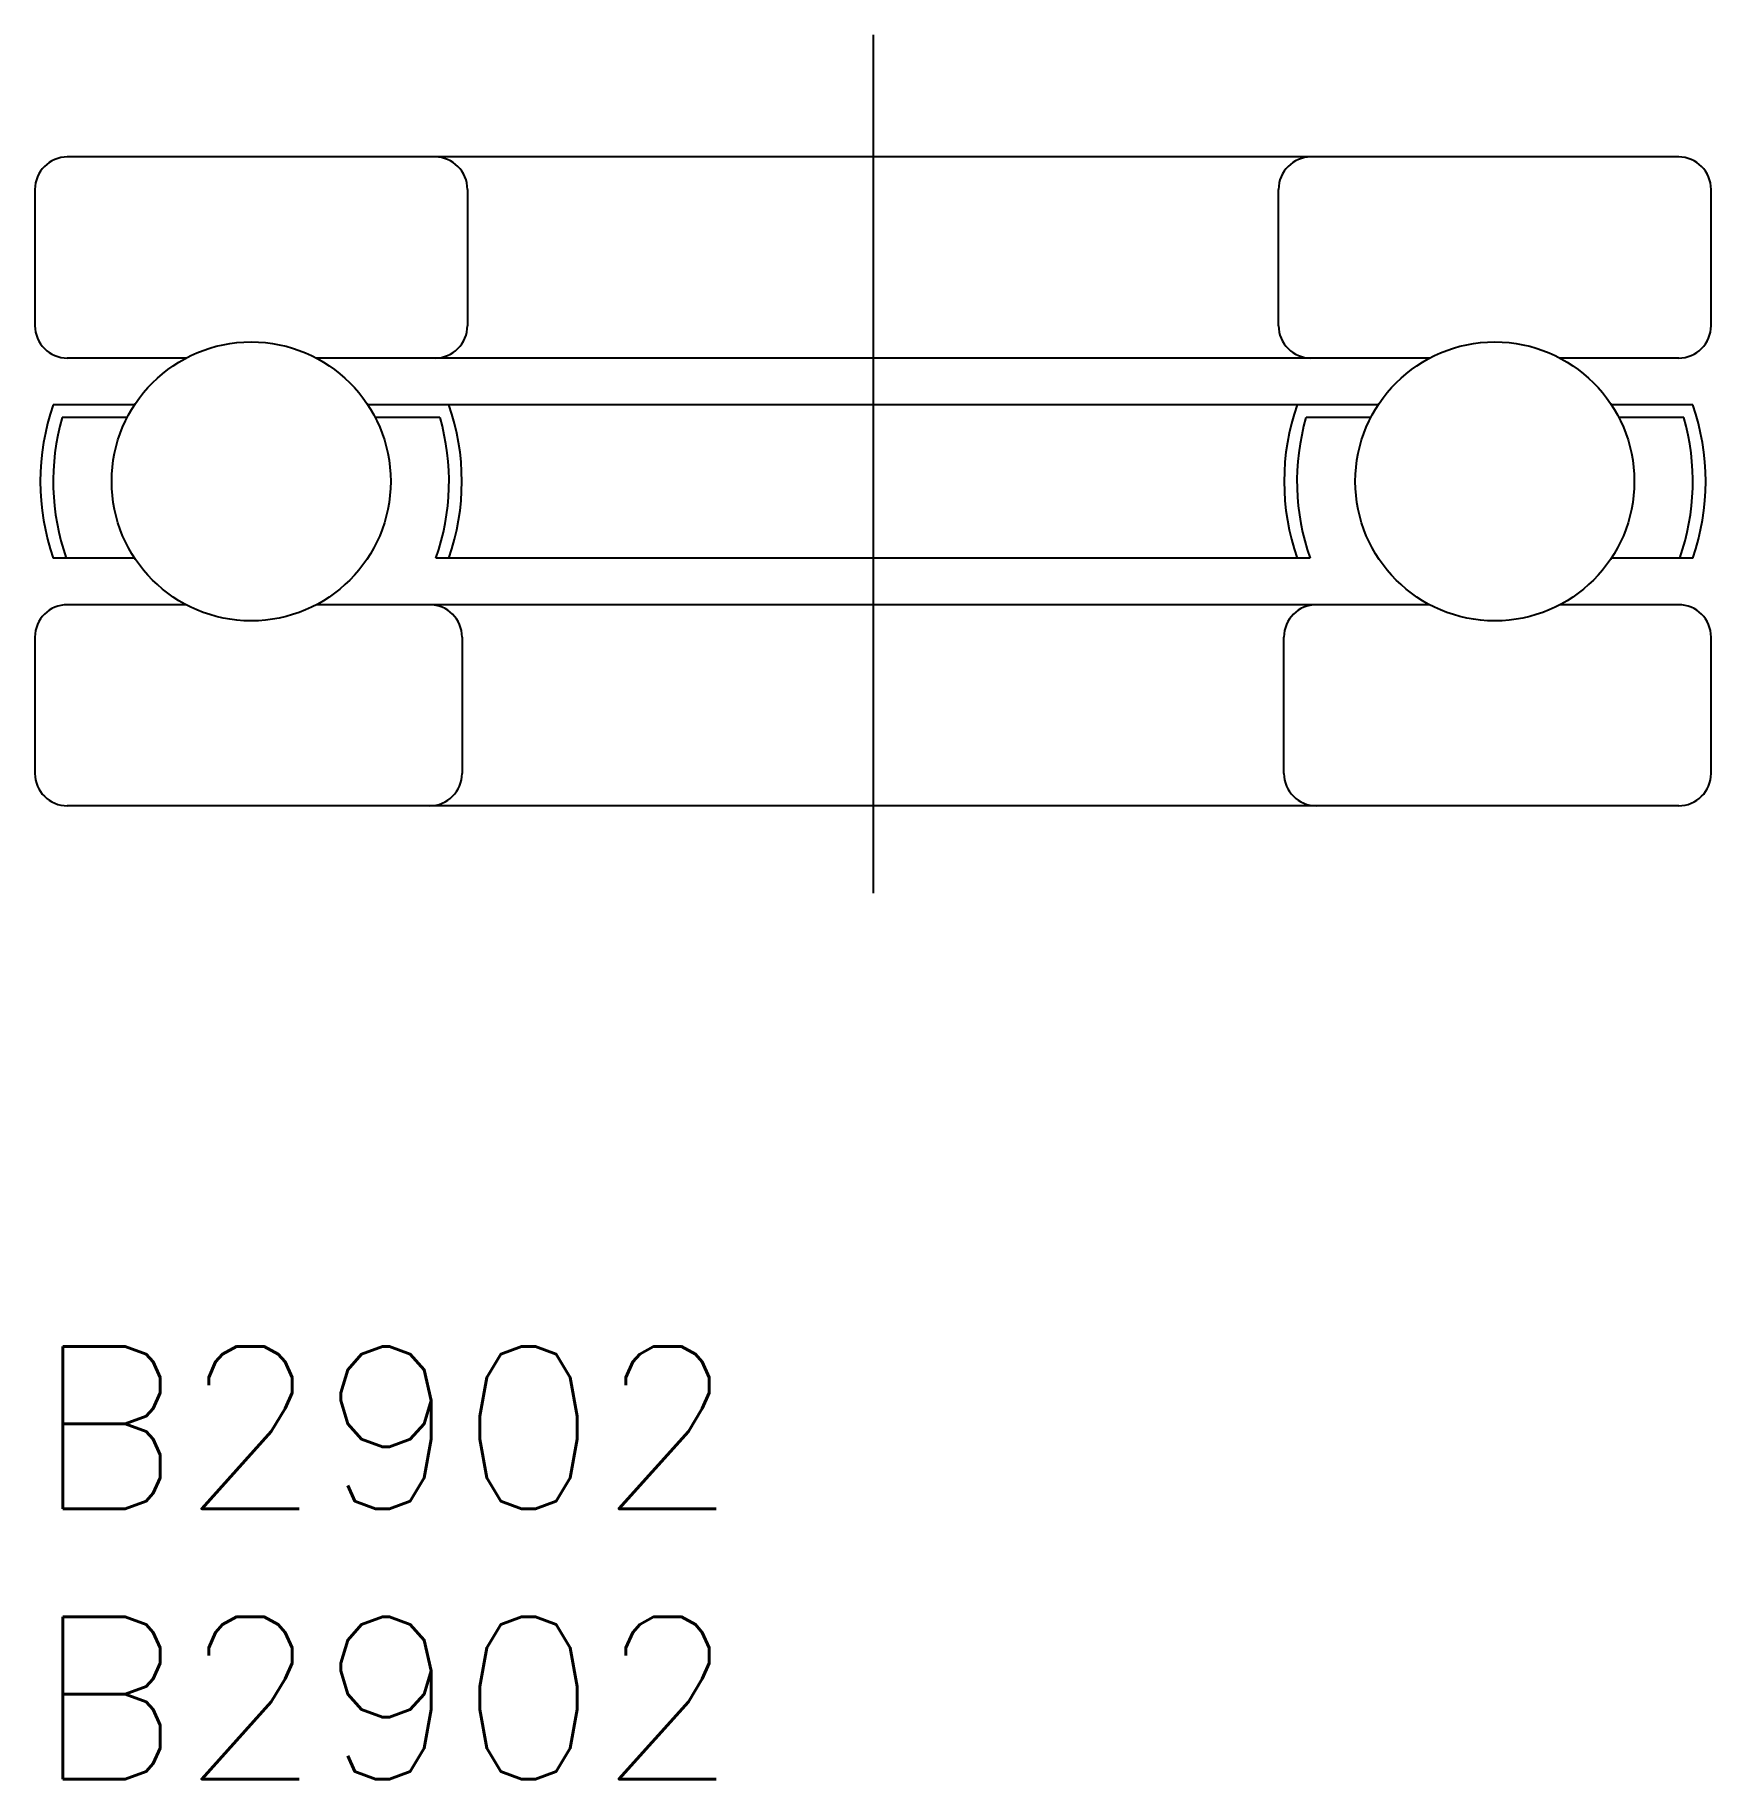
# Model space of a CAD drawing. Extents: x 0 to 31, y -8 to 24.3.
import ezdxf

# ---------------------------------------------------------------- set-up
doc = ezdxf.new("R2010")
doc.units = 0
doc.header["$LTSCALE"] = 0.5
doc.linetypes.add('CENTER', pattern=[50.8, 31.75, -6.35, 6.35, -6.35])
for name, color, linetype in [('MSM_CENTER', 1, 'CENTER'), ('MSM_CONTINUOUS', 7, 'CONTINUOUS'), ('MSM_PART_NUMBER', 7, 'CONTINUOUS')]:
    doc.layers.add(name, color=color, linetype=linetype)
doc.styles.get("Standard").update_dxf_attribs({"font": 'txt.shx', "height": 3, "bigfont": 'bigfont.shx'})

msp = doc.modelspace()

# ---------------------------------------------------------------- linework, layer by layer
at = {"layer": 'MSM_CENTER'}
msp.add_line((15.5, 24.258), (15.5, 7.601), dxfattribs=at)
at = {"layer": 'MSM_CONTINUOUS'}
for p, q in [((30.4, 22), (0.6, 22)), ((0, 21.4), (0, 18.88)), ((8, 21.4), (8, 18.88)), ((23, 18.88), (23, 21.4)), ((31, 18.88), (31, 21.4)), ((2.793, 18.28), (0.6, 18.28)), ((25.793, 18.28), (5.207, 18.28)), ((30.4, 18.28), (28.207, 18.28)), ((1.845, 17.419), (0.34, 17.419)), ((1.705, 17.179), (0.504, 17.179)), ((24.845, 17.419), (6.155, 17.419)), ((7.492, 17.179), (6.295, 17.179)), ((24.705, 17.179), (23.508, 17.179)), ((30.66, 17.419), (29.155, 17.419)), ((30.496, 17.179), (29.295, 17.179)), ((1.845, 14.581), (0.34, 14.581)), ((23.584, 14.581), (7.416, 14.581)), ((30.66, 14.581), (29.155, 14.581)), ((2.793, 13.72), (0.6, 13.72)), ((25.793, 13.72), (5.207, 13.72)), ((30.4, 13.72), (28.207, 13.72)), ((0, 13.12), (0, 10.6)), ((7.9, 13.12), (7.9, 10.6)), ((23.1, 10.6), (23.1, 13.12)), ((31, 10.6), (31, 13.12)), ((30.4, 10), (0.6, 10))]:
    msp.add_line(p, q, dxfattribs=at)
for centre in [(4, 16), (27, 16)]:
    msp.add_circle(centre, 2.58, dxfattribs=at)
for centre, radius, start, end in [((0.6, 21.4), 0.6, 90, 180), ((7.4, 21.4), 0.6, 360, 90), ((23.6, 21.4), 0.6, 90, 180), ((30.4, 21.4), 0.6, 0, 90), ((0.6, 18.88), 0.6, 180, 270), ((7.4, 18.88), 0.6, 270, 360), ((23.6, 18.88), 0.6, 180, 270), ((30.4, 18.88), 0.6, 270, 360), ((4.415, 16), 4.315, 160.8005, 199.1995), ((4.616, 15.999), 4.278, 163.9849, 199.3575), ((3.381, 15.999), 4.278, 340.6425, 16.0151), ((3.581, 16), 4.315, 340.8005, 19.1995), ((27.419, 16), 4.315, 160.8005, 199.1995), ((27.619, 15.999), 4.278, 163.9849, 199.3575), ((26.384, 15.999), 4.278, 340.6425, 16.0151), ((26.585, 16), 4.315, 340.8005, 19.1995), ((0.6, 13.12), 0.6, 90, 180), ((7.3, 13.12), 0.6, 360, 90), ((23.7, 13.12), 0.6, 90, 180), ((30.4, 13.12), 0.6, 0, 90), ((0.6, 10.6), 0.6, 180, 270), ((7.3, 10.6), 0.6, 270, 0), ((23.7, 10.6), 0.6, 180, 270), ((30.4, 10.6), 0.6, 270, 360)]:
    msp.add_arc(centre, radius, start, end, dxfattribs=at)

# ---------------------------------------------------------------- texts
at = {"layer": 'MSM_PART_NUMBER'}
for p in [(0, -3), (0, -8)]:
    msp.add_text('B2902', height=3, dxfattribs=at).set_placement(p)

doc.saveas('drawing.dxf')
